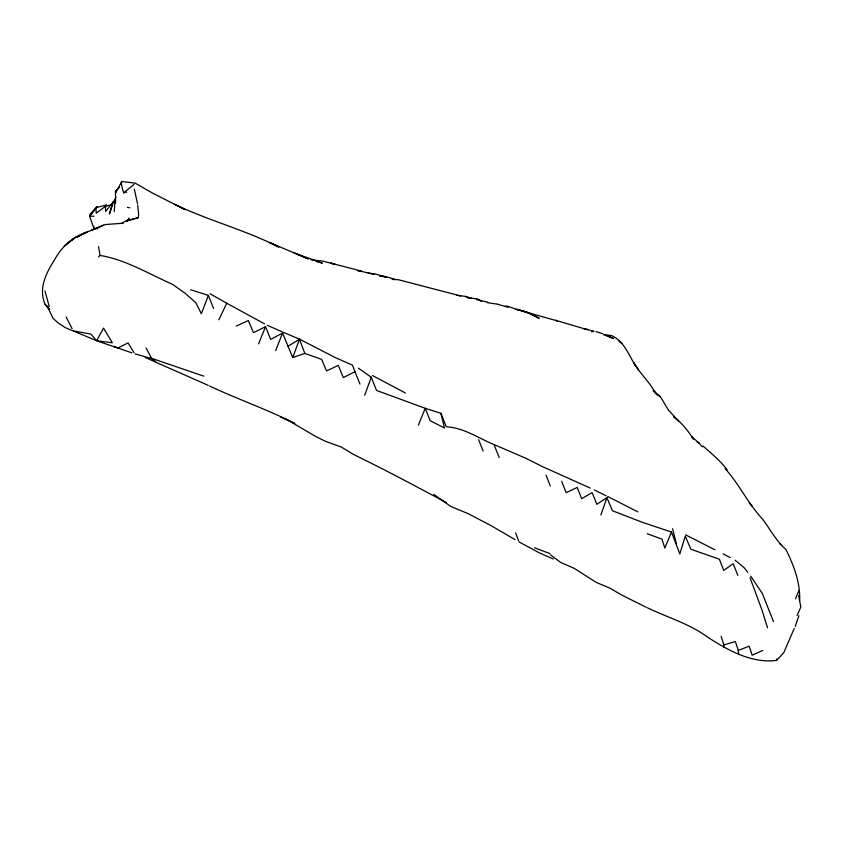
<?xml version="1.0" encoding="UTF-8"?>
<svg xmlns="http://www.w3.org/2000/svg" width="843" height="843" viewBox="0 0 843 843"><rect width="100%" height="100%" fill="white"/><g stroke="black" fill="none" stroke-linecap="round" stroke-linejoin="round"><path stroke-width="1.26" d="M114.269 211.677L114.975 199.528L105.712 211.424L105.343 206.366L106.629 204.87L95.786 207.747L89.558 216.103L93.889 228.305L97.672 228.832M128.199 220.603L138.241 217.694L138.663 214.407L137.694 205.207M647.34 607.75C667.561 617.476 689.69 623.862 707.888 637.308L708.099 637.445C728.183 650.406 751.977 663.673 776.624 660.375L776.867 658.826M114.975 199.528L114.574 201.635L115.818 197.072M466.284 297.337L466.442 296.515L456.917 295.335M476.853 299.771L477.075 298.991L467.475 297.516M112.551 203.774L109.379 214.017L113.478 201.593M795.223 626.549L798.858 615.696M94.047 216.24L89.558 216.103L90.327 213.88L97.356 206.756L95.786 207.747L96.26 213.153L105.343 206.366L111.434 204.796M600.869 514.978L606.96 497.686L612.45 510.763L642.819 522.47L671.502 532.049L679.816 553.914L685.264 536.201L690.891 549.246L719.374 559.194L723.726 570.405L733.147 563.693L737.815 575.316M364.682 395.219L371.278 377.264L358.486 368.201M304.839 353.396L292.742 357.548L299.486 339.276L304.839 353.396L321.647 359.403L326.547 370.941L338.306 365.377L343.322 377.601L354.945 371.7L352.49 365.124L335.398 357.632L299.571 339.202M190.655 289.76L208.358 295.387L201.34 313.765L195.924 302.816L185.091 293.269L172.467 284.281C148.758 273.891 125.639 259.644 100.054 255.429L98.494 256.946M275.693 350.551L282.563 333.006L292.742 357.548M258.601 343.86L265.524 326.673L270.687 339.444L282.563 333.006M418.402 425.083L425.23 408.307L440.878 413.27L446.274 426.663M671.502 532.049L664.811 548.045L661.966 539.099L647.182 533.714M795.455 598.846L798.901 590.68M218.874 319.75L226.767 303.238L210.044 293.775M797.109 615.443L800.85 607.013L798.616 595.716M794.201 628.509L783.737 652.756L776.624 660.375M127.377 221.351L129.074 218.126L126.735 221.287M316.072 261.425L322.363 263.1L294.523 253.069L308.327 258.927L269.254 242.405L278.759 247.062C245.208 229.886 208.305 220.55 174.353 204.206L185.312 209.675L152.551 193.121L135.28 183.152L121.75 181.508L115.902 192.531L115.607 190.729L119.474 187.325M89.558 216.103L97.356 206.756M121.75 181.508A24.784 3.498 66.5 0 0 123.679 192.805L134.069 184.364M606.96 497.686L596.833 504.314L592.176 492.618L581.617 498.656L577.234 487.433L566.159 492.681L561.649 481.258M287.79 346.389L299.486 339.276M121.403 223.585L126.229 220.75L138.241 217.694M265.524 326.673L253.511 332.69L248.358 320.561L236.251 326.062M103.415 225.092L91.75 230.213L105.501 224.523L123.183 223.216M762.704 650.49L752.156 655.201L749.185 646.17L738.278 650.417L738.5 653.799M93.204 229.549L83.025 233.659L77.071 237.168L87.482 231.973C73.193 236.293 61.75 246.567 54.679 259.57C46.133 273.121 38.23 288.19 45.111 304.344L49.02 309.191M723.884 647.171L723.884 644.937L735.359 641.502L738.278 650.417M123.689 192.805L126.64 192.109M591.586 331.815L593.946 331.267L583.946 328.833L587.95 329.434M504.82 306.357L507.159 306.072M392.174 279.423L398.286 279.697L460.7 295.967M368.17 273.258L373.881 273.627L386.357 277.126L379.677 275.914M516.021 309.16L528.445 312.911L517.423 309.392L527.96 312.426L539.193 318.306L527.486 312.553L538.097 315.514M358.085 270.687L374.018 274.207L371.7 273.891M609.942 335.525L611.196 335.64L603.767 334.418M357.99 270.719L361.384 271.046L322.405 261.014L311.025 259.855M379.835 275.872L386.189 276.673L395.335 279.497M487.391 302.658L497.275 304.154M127.356 207.378L129.833 207.789M73.857 331.014L90.854 334.081L96.618 340.72L112.319 342.785L103.552 328.117L96.618 340.72L65.206 327.611L58.378 323.101L53.025 318.369L47.377 306.388L45.111 304.344M555.453 320.203L557.371 320.909L538.213 315.556M447.243 426.885C464.841 428.096 479.235 438.76 495.168 445.03L526.127 458.392L542.597 466.685L590.163 488.044M467.538 297.6L471.3 298.411L466.442 296.515M487.823 302.216L478.065 300.045L481.437 300.93L477.075 298.991M585.105 329.002L556.243 320.488M135.049 353.902L151.54 358.57M497.465 304.186L508.35 307.347M595.896 331.594L602.724 333.702M97.978 341.194L131.887 352.869M203.806 376.168L151.898 358.423L156.018 362.311L208.2 385.346M280.74 417.116L294.829 423.481C267.126 409.371 237.663 399.234 209.559 385.989M507.886 306.262L518.477 310.15M534.515 547.792L549.91 553.545M603.736 334.692L613.451 338.528L607.223 335.609M283.417 332.332L299.444 339.149M267.379 325.335L282.152 331.815M115.986 347.274L113.995 346.378L117.757 348.043L128.052 342.932L133.984 352.606M145.249 357.443L156.018 362.311L151.729 358.623L146.06 348.043M611.818 335.683C624.199 341.415 628.867 355.251 635.685 366.125M446.21 502.554C420.13 488.603 394.081 474.546 367.537 461.395L353.733 454.567L341.383 447.096L325.082 441.131L315.377 436.263L285.777 418.939M553.282 559.014L539.604 552.997L518.961 541.88M405.409 392.975L372.469 375.546M594.357 490.004L606.054 495.737M646.191 607.266L621.386 594.895L609.995 588.193L596.222 582.408L574.252 568.382L560.563 562.355L550.363 554.747M607.677 496.495L637.866 511.88M714.99 549.805L685.612 534.894M723.052 553.84L730.238 557.592M697.108 441.911L699.047 442.975L702.208 446.822M264.47 323.817L226.767 303.238M725.117 468.634C738.963 483.808 748.078 503.608 762.42 518.972C770.175 529.246 776.15 540.932 785.982 549.51C793.779 565.6 800.376 582.313 799.68 600.659M515.062 539.646L491.237 525.737L468.36 513.756L450.615 506.358L433.85 494.356M660.48 396.821L653.272 390.731L656.655 394.355L660.48 396.821L668.457 410.13L678.51 420.92L673.568 416.632C681.66 422.743 688.099 430.731 693.483 439.256M618.962 341.236L621.944 343.375M779.754 543.798L781.514 545.115M735.085 560.216L744.179 567.708L747.73 572.323M699.047 442.975L691.534 436.611L692.862 438.455M703.041 446.052C711.629 453.671 720.228 460.626 727.161 469.793M749.185 502.976L752.167 506.169M636.233 367.148L649.848 384.229L656.655 394.355M750.713 576.18L762.367 593.514L773.484 621.628M47.377 306.388L49.484 309.265M638.646 369.824L633.947 362.985L635.664 366.104M66.133 317L72.108 328.675M354.945 371.7L359.993 384.102M494.398 445.589L499.182 457.496M478.634 439.761L483.144 451.026M371.278 377.264L376.526 390.425L425.23 408.307L430.267 420.773L444.493 427.991L440.878 413.27M208.358 295.387L213.585 308.485M750.059 577.876L761.882 609.71L767.509 627.74M546.085 475.22L550.247 485.979M515.589 532.881L518.624 540.774M49.21 306.473L44.953 290.919M721.134 636.339L723.884 644.937M672.619 528.656L676.381 544.041M137.504 203.69L134.332 189.18M98.536 246.63L100.054 255.429M93.784 226.324L93.889 228.305M115.449 191.319L115.639 203.184M70.138 241.267L64.3 246.061L75.649 237.273L70.138 241.267M335.135 264.407L331.099 263.174L335.135 264.407"/></g></svg>
